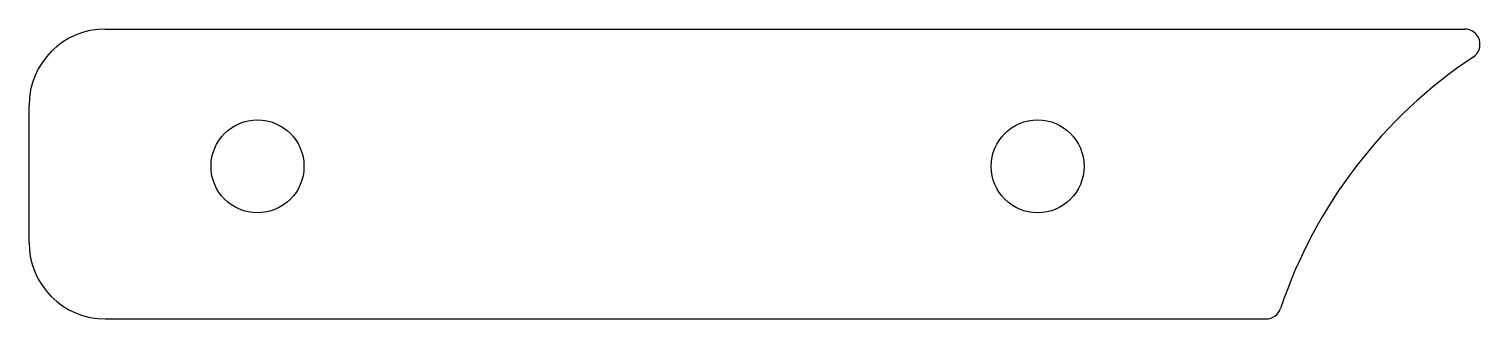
# Model space of a CAD drawing. Extents: x 341.1 to 436.3, y 126.8 to 145.8.
import ezdxf

# ---------------------------------------------------------------- set-up
doc = ezdxf.new("R2010")
doc.units = 0
doc.header["$MEASUREMENT"] = 0
doc.layers.get('0').update_dxf_attribs({"linetype": 'CONTINUOUS'})

msp = doc.modelspace()

# ---------------------------------------------------------------- linework, layer by layer
for p, q in [((346.065, 145.827), (435.324, 145.827)), ((341.065, 131.827), (341.065, 140.827)), ((346.065, 126.827), (422.28, 126.827))]:
    msp.add_line(p, q)
for centre in [(356.065, 136.827), (407.28, 136.827)]:
    msp.add_circle(centre, 3.05)
for centre, radius, start, end in [((346.065, 140.827), 5, 90, -180), ((435.324, 144.827), 1, -56.4427, 90), ((453.565, 117.327), 32, 123.557, 161.447), ((346.065, 131.827), 5, -180, -90), ((422.28, 127.827), 1, -90, -18.553)]:
    msp.add_arc(centre, radius, start, end)

doc.saveas('drawing.dxf')
